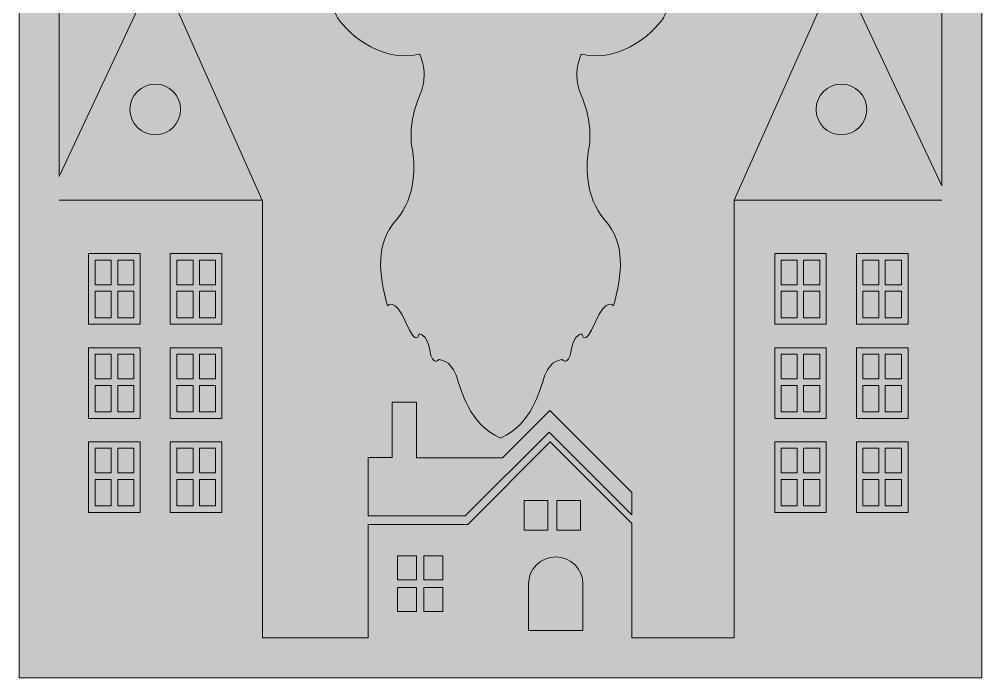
# Model space of a CAD drawing. Extents: x 414 to 2586, y -2987 to -13.
# Drawn here: x 414 to 2586, y -2987 to -1500 of the extents above; entities that cross this region are included whole.
import ezdxf

# ---------------------------------------------------------------- set-up
doc = ezdxf.new("R2010")
doc.units = 0
doc.header["$MEASUREMENT"] = 0
doc.layers.add('Layer 1', color=7, linetype='Continuous')

# ---------------------------------------------------------------- blocks, each defined once
blk = doc.blocks.new('block 2')
at = {"layer": 'Layer 1', "true_color": 0x231f20}
h = blk.add_hatch(color=250, dxfattribs=at)
h.dxf.hatch_style = 2
h.paths.add_polyline_path([(584.7, -2099.6), (621.4, -2099.6), (621.4, -2043.8), (584.7, -2043.8)])
h = blk.add_hatch(color=250, dxfattribs=at)
h.dxf.hatch_style = 2
h.paths.add_polyline_path([(636, -2099.6), (671.9, -2099.6), (671.9, -2043.8), (636, -2043.8)])
h = blk.add_hatch(color=250, dxfattribs=at)
h.dxf.hatch_style = 2
h.paths.add_polyline_path([(769.3, -2099.6), (806, -2099.6), (806, -2043.8), (769.3, -2043.8)])
h = blk.add_hatch(color=250, dxfattribs=at)
h.dxf.hatch_style = 2
h.paths.add_polyline_path([(820.6, -2099.6), (856.5, -2099.6), (856.5, -2043.8), (820.6, -2043.8)])
h = blk.add_hatch(color=250, dxfattribs=at)
h.dxf.hatch_style = 2
h.paths.add_polyline_path([(2133.6, -2099.6), (2169.5, -2099.6), (2169.5, -2043.8), (2133.6, -2043.8)])
h = blk.add_hatch(color=250, dxfattribs=at)
h.dxf.hatch_style = 2
h.paths.add_polyline_path([(2184.1, -2099.6), (2220.8, -2099.6), (2220.8, -2043.8), (2184.1, -2043.8)])
h = blk.add_hatch(color=250, dxfattribs=at)
h.dxf.hatch_style = 2
h.paths.add_polyline_path([(2318.2, -2099.6), (2354.1, -2099.6), (2354.1, -2043.8), (2318.2, -2043.8)])
h = blk.add_hatch(color=250, dxfattribs=at)
h.dxf.hatch_style = 2
h.paths.add_polyline_path([(2368.7, -2099.6), (2405.4, -2099.6), (2405.4, -2043.8), (2368.7, -2043.8)])
h = blk.add_hatch(color=250, dxfattribs=at)
h.dxf.hatch_style = 2
h.paths.add_polyline_path([(584.7, -2174.1), (621.4, -2174.1), (621.4, -2114.3), (584.7, -2114.3)])
h = blk.add_hatch(color=250, dxfattribs=at)
h.dxf.hatch_style = 2
h.paths.add_polyline_path([(636, -2174.1), (671.9, -2174.1), (671.9, -2114.3), (636, -2114.3)])
h = blk.add_hatch(color=250, dxfattribs=at)
h.dxf.hatch_style = 2
h.paths.add_polyline_path([(769.3, -2174.1), (806, -2174.1), (806, -2114.3), (769.3, -2114.3)])
h = blk.add_hatch(color=250, dxfattribs=at)
h.dxf.hatch_style = 2
h.paths.add_polyline_path([(820.6, -2174.1), (856.5, -2174.1), (856.5, -2114.3), (820.6, -2114.3)])
h = blk.add_hatch(color=250, dxfattribs=at)
h.dxf.hatch_style = 2
h.paths.add_polyline_path([(2133.6, -2174.1), (2169.5, -2174.1), (2169.5, -2114.3), (2133.6, -2114.3)])
h = blk.add_hatch(color=250, dxfattribs=at)
h.dxf.hatch_style = 2
h.paths.add_polyline_path([(2184.1, -2174.1), (2220.8, -2174.1), (2220.8, -2114.3), (2184.1, -2114.3)])
h = blk.add_hatch(color=250, dxfattribs=at)
h.dxf.hatch_style = 2
h.paths.add_polyline_path([(2318.2, -2174.1), (2354.1, -2174.1), (2354.1, -2114.3), (2318.2, -2114.3)])
h = blk.add_hatch(color=250, dxfattribs=at)
h.dxf.hatch_style = 2
h.paths.add_polyline_path([(2368.7, -2174.1), (2405.4, -2174.1), (2405.4, -2114.3), (2368.7, -2114.3)])
h = blk.add_hatch(color=250, dxfattribs=at)
h.dxf.hatch_style = 2
h.paths.add_polyline_path([(621.4, -2256.3), (584.7, -2256.3), (584.7, -2312.2), (621.4, -2312.2)])
h = blk.add_hatch(color=250, dxfattribs=at)
h.dxf.hatch_style = 2
h.paths.add_polyline_path([(671.9, -2256.3), (636, -2256.3), (636, -2312.2), (671.9, -2312.2)])
h = blk.add_hatch(color=250, dxfattribs=at)
h.dxf.hatch_style = 2
h.paths.add_polyline_path([(806, -2256.3), (769.3, -2256.3), (769.3, -2312.2), (806, -2312.2)])
h = blk.add_hatch(color=250, dxfattribs=at)
h.dxf.hatch_style = 2
h.paths.add_polyline_path([(856.5, -2256.3), (820.6, -2256.3), (820.6, -2312.2), (856.5, -2312.2)])
h = blk.add_hatch(color=250, dxfattribs=at)
h.dxf.hatch_style = 2
h.paths.add_polyline_path([(2169.5, -2256.3), (2133.6, -2256.3), (2133.6, -2312.2), (2169.5, -2312.2)])
h = blk.add_hatch(color=250, dxfattribs=at)
h.dxf.hatch_style = 2
h.paths.add_polyline_path([(2220.8, -2256.3), (2184.1, -2256.3), (2184.1, -2312.2), (2220.8, -2312.2)])
h = blk.add_hatch(color=250, dxfattribs=at)
h.dxf.hatch_style = 2
h.paths.add_polyline_path([(2354.1, -2256.3), (2318.2, -2256.3), (2318.2, -2312.2), (2354.1, -2312.2)])
h = blk.add_hatch(color=250, dxfattribs=at)
h.dxf.hatch_style = 2
h.paths.add_polyline_path([(2405.4, -2256.3), (2368.7, -2256.3), (2368.7, -2312.2), (2405.4, -2312.2)])
h = blk.add_hatch(color=250, dxfattribs=at)
h.dxf.hatch_style = 2
h.paths.add_polyline_path([(621.4, -2326.8), (584.7, -2326.8), (584.7, -2386.6), (621.4, -2386.6)])
h = blk.add_hatch(color=250, dxfattribs=at)
h.dxf.hatch_style = 2
h.paths.add_polyline_path([(671.9, -2326.8), (636, -2326.8), (636, -2386.6), (671.9, -2386.6)])
h = blk.add_hatch(color=250, dxfattribs=at)
h.dxf.hatch_style = 2
h.paths.add_polyline_path([(806, -2326.8), (769.3, -2326.8), (769.3, -2386.6), (806, -2386.6)])
h = blk.add_hatch(color=250, dxfattribs=at)
h.dxf.hatch_style = 2
h.paths.add_polyline_path([(856.5, -2326.8), (820.6, -2326.8), (820.6, -2386.6), (856.5, -2386.6)])
h = blk.add_hatch(color=250, dxfattribs=at)
h.dxf.hatch_style = 2
h.paths.add_polyline_path([(2169.5, -2326.8), (2133.6, -2326.8), (2133.6, -2386.6), (2169.5, -2386.6)])
h = blk.add_hatch(color=250, dxfattribs=at)
h.dxf.hatch_style = 2
h.paths.add_polyline_path([(2220.8, -2326.8), (2184.1, -2326.8), (2184.1, -2386.6), (2220.8, -2386.6)])
h = blk.add_hatch(color=250, dxfattribs=at)
h.dxf.hatch_style = 2
h.paths.add_polyline_path([(2354.1, -2326.8), (2318.2, -2326.8), (2318.2, -2386.6), (2354.1, -2386.6)])
h = blk.add_hatch(color=250, dxfattribs=at)
h.dxf.hatch_style = 2
h.paths.add_polyline_path([(2405.4, -2326.8), (2368.7, -2326.8), (2368.7, -2386.6), (2405.4, -2386.6)])
h = blk.add_hatch(color=250, dxfattribs=at)
h.dxf.hatch_style = 2
h.paths.add_polyline_path([(1609.5, -2432.3), (1796.6, -2619.4), (1796.6, -2569.1), (1611.4, -2383.9), (1504.6, -2490.7), (1310.5, -2490.7), (1310.5, -2365), (1255.3, -2365), (1255.3, -2489.7), (1201.1, -2489.7), (1201.1, -2621.5), (1420.3, -2621.5)])
h = blk.add_hatch(color=250, dxfattribs=at)
h.dxf.hatch_style = 2
h.paths.add_polyline_path([(621.4, -2468.9), (584.7, -2468.9), (584.7, -2524.7), (621.4, -2524.7)])
h = blk.add_hatch(color=250, dxfattribs=at)
h.dxf.hatch_style = 2
h.paths.add_polyline_path([(671.9, -2468.9), (636, -2468.9), (636, -2524.7), (671.9, -2524.7)])
h = blk.add_hatch(color=250, dxfattribs=at)
h.dxf.hatch_style = 2
h.paths.add_polyline_path([(806, -2468.9), (769.3, -2468.9), (769.3, -2524.7), (806, -2524.7)])
h = blk.add_hatch(color=250, dxfattribs=at)
h.dxf.hatch_style = 2
h.paths.add_polyline_path([(856.5, -2468.9), (820.6, -2468.9), (820.6, -2524.7), (856.5, -2524.7)])
h = blk.add_hatch(color=250, dxfattribs=at)
h.dxf.hatch_style = 2
h.paths.add_polyline_path([(2169.5, -2468.9), (2133.6, -2468.9), (2133.6, -2524.7), (2169.5, -2524.7)])
h = blk.add_hatch(color=250, dxfattribs=at)
h.dxf.hatch_style = 2
h.paths.add_polyline_path([(2220.8, -2468.9), (2184.1, -2468.9), (2184.1, -2524.7), (2220.8, -2524.7)])
h = blk.add_hatch(color=250, dxfattribs=at)
h.dxf.hatch_style = 2
h.paths.add_polyline_path([(2354.1, -2468.9), (2318.2, -2468.9), (2318.2, -2524.7), (2354.1, -2524.7)])
h = blk.add_hatch(color=250, dxfattribs=at)
h.dxf.hatch_style = 2
h.paths.add_polyline_path([(2405.4, -2468.9), (2368.7, -2468.9), (2368.7, -2524.7), (2405.4, -2524.7)])
h = blk.add_hatch(color=250, dxfattribs=at)
h.dxf.hatch_style = 2
h.paths.add_polyline_path([(621.4, -2539.4), (584.7, -2539.4), (584.7, -2599.2), (621.4, -2599.2)])
h = blk.add_hatch(color=250, dxfattribs=at)
h.dxf.hatch_style = 2
h.paths.add_polyline_path([(671.9, -2539.4), (636, -2539.4), (636, -2599.2), (671.9, -2599.2)])
h = blk.add_hatch(color=250, dxfattribs=at)
h.dxf.hatch_style = 2
h.paths.add_polyline_path([(806, -2539.4), (769.3, -2539.4), (769.3, -2599.2), (806, -2599.2)])
h = blk.add_hatch(color=250, dxfattribs=at)
h.dxf.hatch_style = 2
h.paths.add_polyline_path([(856.5, -2539.4), (820.6, -2539.4), (820.6, -2599.2), (856.5, -2599.2)])
h = blk.add_hatch(color=250, dxfattribs=at)
h.dxf.hatch_style = 2
h.paths.add_polyline_path([(2169.5, -2539.4), (2133.6, -2539.4), (2133.6, -2599.2), (2169.5, -2599.2)])
h = blk.add_hatch(color=250, dxfattribs=at)
h.dxf.hatch_style = 2
h.paths.add_polyline_path([(2220.8, -2539.4), (2184.1, -2539.4), (2184.1, -2599.2), (2220.8, -2599.2)])
h = blk.add_hatch(color=250, dxfattribs=at)
h.dxf.hatch_style = 2
h.paths.add_polyline_path([(2354.1, -2539.4), (2318.2, -2539.4), (2318.2, -2599.2), (2354.1, -2599.2)])
h = blk.add_hatch(color=250, dxfattribs=at)
h.dxf.hatch_style = 2
h.paths.add_polyline_path([(2405.4, -2539.4), (2368.7, -2539.4), (2368.7, -2599.2), (2405.4, -2599.2)])
at = {"layer": 'Layer 1', "lineweight": 0}
for points in [[(2042.4, -12.9), (2009.5, -12.9), (1957.2, -12.9), (1919.7, -12.9), (1831.3, -12.9), (1786.1, -12.9), (1643.4, -12.9), (1356.6, -12.9), (1214.1, -12.9), (1168.8, -12.9), (1080.4, -12.9), (1043, -12.9), (990.7, -12.9), (957.5, -12.9), (413.6, -12.9), (413.6, -2987.1), (2586.4, -2987.1), (2586.4, -12.9), (2042.4, -12.9)], [(570, -2188.7), (570, -2029.1), (686.5, -2029.1), (686.5, -2188.7), (570, -2188.7)], [(754.6, -2188.7), (754.6, -2029.1), (871.1, -2029.1), (871.1, -2188.7), (754.6, -2188.7)], [(2119, -2188.7), (2119, -2029.1), (2235.5, -2029.1), (2235.5, -2188.7), (2119, -2188.7)], [(2303.6, -2188.7), (2303.6, -2029.1), (2420.1, -2029.1), (2420.1, -2188.7), (2303.6, -2188.7)], [(584.7, -2099.6), (621.4, -2099.6), (621.4, -2043.8), (584.7, -2043.8), (584.7, -2099.6)], [(636, -2099.6), (671.9, -2099.6), (671.9, -2043.8), (636, -2043.8), (636, -2099.6)], [(769.3, -2099.6), (806, -2099.6), (806, -2043.8), (769.3, -2043.8), (769.3, -2099.6)], [(820.6, -2099.6), (856.5, -2099.6), (856.5, -2043.8), (820.6, -2043.8), (820.6, -2099.6)], [(2133.6, -2099.6), (2169.5, -2099.6), (2169.5, -2043.8), (2133.6, -2043.8), (2133.6, -2099.6)], [(2184.1, -2099.6), (2220.8, -2099.6), (2220.8, -2043.8), (2184.1, -2043.8), (2184.1, -2099.6)], [(2318.2, -2099.6), (2354.1, -2099.6), (2354.1, -2043.8), (2318.2, -2043.8), (2318.2, -2099.6)], [(2368.7, -2099.6), (2405.4, -2099.6), (2405.4, -2043.8), (2368.7, -2043.8), (2368.7, -2099.6)], [(584.7, -2174.1), (621.4, -2174.1), (621.4, -2114.3), (584.7, -2114.3), (584.7, -2174.1)], [(636, -2174.1), (671.9, -2174.1), (671.9, -2114.3), (636, -2114.3), (636, -2174.1)], [(769.3, -2174.1), (806, -2174.1), (806, -2114.3), (769.3, -2114.3), (769.3, -2174.1)], [(820.6, -2174.1), (856.5, -2174.1), (856.5, -2114.3), (820.6, -2114.3), (820.6, -2174.1)], [(2133.6, -2174.1), (2169.5, -2174.1), (2169.5, -2114.3), (2133.6, -2114.3), (2133.6, -2174.1)], [(2184.1, -2174.1), (2220.8, -2174.1), (2220.8, -2114.3), (2184.1, -2114.3), (2184.1, -2174.1)], [(2318.2, -2174.1), (2354.1, -2174.1), (2354.1, -2114.3), (2318.2, -2114.3), (2318.2, -2174.1)], [(2368.7, -2174.1), (2405.4, -2174.1), (2405.4, -2114.3), (2368.7, -2114.3), (2368.7, -2174.1)], [(686.5, -2241.7), (686.5, -2401.3), (570, -2401.3), (570, -2241.7), (686.5, -2241.7)], [(621.4, -2256.3), (584.7, -2256.3), (584.7, -2312.2), (621.4, -2312.2), (621.4, -2256.3)], [(671.9, -2256.3), (636, -2256.3), (636, -2312.2), (671.9, -2312.2), (671.9, -2256.3)], [(871.1, -2241.7), (871.1, -2401.3), (754.6, -2401.3), (754.6, -2241.7), (871.1, -2241.7)], [(806, -2256.3), (769.3, -2256.3), (769.3, -2312.2), (806, -2312.2), (806, -2256.3)], [(856.5, -2256.3), (820.6, -2256.3), (820.6, -2312.2), (856.5, -2312.2), (856.5, -2256.3)], [(2235.5, -2241.7), (2235.5, -2401.3), (2119, -2401.3), (2119, -2241.7), (2235.5, -2241.7)], [(2169.5, -2256.3), (2133.6, -2256.3), (2133.6, -2312.2), (2169.5, -2312.2), (2169.5, -2256.3)], [(2220.8, -2256.3), (2184.1, -2256.3), (2184.1, -2312.2), (2220.8, -2312.2), (2220.8, -2256.3)], [(2420.1, -2241.7), (2420.1, -2401.3), (2303.6, -2401.3), (2303.6, -2241.7), (2420.1, -2241.7)], [(2354.1, -2256.3), (2318.2, -2256.3), (2318.2, -2312.2), (2354.1, -2312.2), (2354.1, -2256.3)], [(2405.4, -2256.3), (2368.7, -2256.3), (2368.7, -2312.2), (2405.4, -2312.2), (2405.4, -2256.3)], [(621.4, -2326.8), (584.7, -2326.8), (584.7, -2386.6), (621.4, -2386.6), (621.4, -2326.8)], [(671.9, -2326.8), (636, -2326.8), (636, -2386.6), (671.9, -2386.6), (671.9, -2326.8)], [(806, -2326.8), (769.3, -2326.8), (769.3, -2386.6), (806, -2386.6), (806, -2326.8)], [(856.5, -2326.8), (820.6, -2326.8), (820.6, -2386.6), (856.5, -2386.6), (856.5, -2326.8)], [(2169.5, -2326.8), (2133.6, -2326.8), (2133.6, -2386.6), (2169.5, -2386.6), (2169.5, -2326.8)], [(2220.8, -2326.8), (2184.1, -2326.8), (2184.1, -2386.6), (2220.8, -2386.6), (2220.8, -2326.8)], [(2354.1, -2326.8), (2318.2, -2326.8), (2318.2, -2386.6), (2354.1, -2386.6), (2354.1, -2326.8)], [(2405.4, -2326.8), (2368.7, -2326.8), (2368.7, -2386.6), (2405.4, -2386.6), (2405.4, -2326.8)], [(1609.5, -2432.3), (1796.6, -2619.4), (1796.6, -2569.1), (1611.4, -2383.9), (1504.6, -2490.7), (1310.5, -2490.7), (1310.5, -2365), (1255.3, -2365), (1255.3, -2489.7), (1201.1, -2489.7), (1201.1, -2621.5), (1420.3, -2621.5), (1609.5, -2432.3)], [(686.5, -2454.2), (686.5, -2613.8), (570, -2613.8), (570, -2454.2), (686.5, -2454.2)], [(871.1, -2454.2), (871.1, -2613.8), (754.6, -2613.8), (754.6, -2454.2), (871.1, -2454.2)], [(2235.5, -2454.2), (2235.5, -2613.8), (2119, -2613.8), (2119, -2454.2), (2235.5, -2454.2)], [(2420.1, -2454.2), (2420.1, -2613.8), (2303.6, -2613.8), (2303.6, -2454.2), (2420.1, -2454.2)], [(621.4, -2468.9), (584.7, -2468.9), (584.7, -2524.7), (621.4, -2524.7), (621.4, -2468.9)], [(671.9, -2468.9), (636, -2468.9), (636, -2524.7), (671.9, -2524.7), (671.9, -2468.9)], [(806, -2468.9), (769.3, -2468.9), (769.3, -2524.7), (806, -2524.7), (806, -2468.9)], [(856.5, -2468.9), (820.6, -2468.9), (820.6, -2524.7), (856.5, -2524.7), (856.5, -2468.9)], [(2169.5, -2468.9), (2133.6, -2468.9), (2133.6, -2524.7), (2169.5, -2524.7), (2169.5, -2468.9)], [(2220.8, -2468.9), (2184.1, -2468.9), (2184.1, -2524.7), (2220.8, -2524.7), (2220.8, -2468.9)], [(2354.1, -2468.9), (2318.2, -2468.9), (2318.2, -2524.7), (2354.1, -2524.7), (2354.1, -2468.9)], [(2405.4, -2468.9), (2368.7, -2468.9), (2368.7, -2524.7), (2405.4, -2524.7), (2405.4, -2468.9)], [(621.4, -2539.4), (584.7, -2539.4), (584.7, -2599.2), (621.4, -2599.2), (621.4, -2539.4)], [(671.9, -2539.4), (636, -2539.4), (636, -2599.2), (671.9, -2599.2), (671.9, -2539.4)], [(806, -2539.4), (769.3, -2539.4), (769.3, -2599.2), (806, -2599.2), (806, -2539.4)], [(856.5, -2539.4), (820.6, -2539.4), (820.6, -2599.2), (856.5, -2599.2), (856.5, -2539.4)], [(2169.5, -2539.4), (2133.6, -2539.4), (2133.6, -2599.2), (2169.5, -2599.2), (2169.5, -2539.4)], [(2220.8, -2539.4), (2184.1, -2539.4), (2184.1, -2599.2), (2220.8, -2599.2), (2220.8, -2539.4)], [(2354.1, -2539.4), (2318.2, -2539.4), (2318.2, -2599.2), (2354.1, -2599.2), (2354.1, -2539.4)], [(2405.4, -2539.4), (2368.7, -2539.4), (2368.7, -2599.2), (2405.4, -2599.2), (2405.4, -2539.4)], [(1606.8, -2654.1), (1553.6, -2654.1), (1553.6, -2586.7), (1606.8, -2586.7), (1606.8, -2654.1)], [(1627.2, -2654.1), (1627.2, -2586.7), (1680.3, -2586.7), (1680.3, -2654.1), (1627.2, -2654.1)], [(1267.4, -2766.1), (1267.4, -2711.6), (1310.4, -2711.6), (1310.4, -2766.1), (1267.4, -2766.1)], [(1326.9, -2766.1), (1326.9, -2711.6), (1369.8, -2711.6), (1369.8, -2766.1), (1326.9, -2766.1)], [(1310.4, -2783.3), (1310.4, -2837.8), (1267.4, -2837.8), (1267.4, -2783.3), (1310.4, -2783.3)], [(1369.8, -2783.3), (1369.8, -2837.8), (1326.9, -2837.8), (1326.9, -2783.3), (1369.8, -2783.3)]]:
    blk.add_lwpolyline(points, dxfattribs=at)
for points, knots in [([(694.3, -1203.2), (982.3, -1214.3), (954.1, -1235.4), (1062.8, -1312), (1171.6, -1388.5), (1319.6, -1418.7), (1319.6, -1418.7), (1319.6, -1418.7), (1349.6, -1429), (1331, -1470.1), (1331, -1470.1), (1311.5, -1446.1), (1273.6, -1448.9), (1235.6, -1451.7), (1213.6, -1463.8), (1177.8, -1466.4), (1141.9, -1469), (1113.6, -1459.6), (1128.7, -1490.6), (1143.8, -1521.5), (1225.3, -1600.8), (1317.5, -1578.9), (1317.5, -1578.9), (1339.7, -1621.6), (1318.1, -1671.4), (1296.5, -1721.3), (1295, -1765.6), (1301, -1794.3), (1307, -1823), (1311.1, -1901), (1264.2, -1953.4), (1217.4, -2005.7), (1225, -2075.2), (1244.6, -2147.2), (1244.6, -2147.2), (1261.2, -2126.1), (1286.4, -2184.5), (1311.5, -2242.9), (1316.1, -2210.7), (1316.1, -2210.7), (1316.1, -2210.7), (1333.7, -2209.2), (1340.3, -2247.4), (1346.8, -2285.7), (1360.4, -2268.6), (1360.4, -2268.6), (1360.4, -2268.6), (1386.6, -2268.1), (1399.7, -2303.8), (1412.5, -2338.7), (1427.6, -2413.4), (1500, -2446), (1572.4, -2413.4), (1587.5, -2338.7), (1600.3, -2303.8), (1613.4, -2268.1), (1639.6, -2268.6), (1639.6, -2268.6), (1639.6, -2268.6), (1653.2, -2285.7), (1659.7, -2247.4), (1666.3, -2209.2), (1683.9, -2210.7), (1683.9, -2210.7), (1683.9, -2210.7), (1688.5, -2242.9), (1713.6, -2184.5), (1738.8, -2126.1), (1755.4, -2147.2), (1755.4, -2147.2), (1775, -2075.2), (1782.6, -2005.7), (1735.8, -1953.4), (1688.9, -1901), (1693, -1823), (1699, -1794.3), (1705, -1765.6), (1703.5, -1721.3), (1681.9, -1671.4), (1660.3, -1621.6), (1682.5, -1578.9), (1682.5, -1578.9), (1774.7, -1600.8), (1856.2, -1521.5), (1871.3, -1490.6), (1886.4, -1459.6), (1858.1, -1469), (1822.2, -1466.4), (1786.4, -1463.8), (1764.4, -1451.7), (1726.4, -1448.9), (1688.5, -1446.1), (1669, -1470.1), (1669, -1470.1), (1650.4, -1429), (1680.4, -1418.7), (1680.4, -1418.7), (1680.4, -1418.7), (1828.4, -1388.5), (1937.2, -1312), (2045.9, -1235.4), (2017.7, -1214.3), (2305.7, -1203.2), (2378.3, -1200.4), (2446.8, -1184), (2496.3, -1145.7), (2496.3, -1145.7), (2496.3, -1876.4), (2496.3, -1876.4), (2496.3, -1876.4), (2263.3, -1379.4), (2263.3, -1379.4), (2263.3, -1379.4), (2027.8, -1908.4), (2027.8, -1908.4), (2027.8, -1908.4), (2496.3, -1908.4), (2496.3, -1908.4), (2496.3, -1908.4), (2496.3, -1908.5), (2496.3, -1908.5), (2496.3, -1908.5), (2027.7, -1908.5), (2027.7, -1908.5), (2027.7, -1908.5), (2027.7, -2896.9), (2027.7, -2896.9), (2027.7, -2896.9), (1796.6, -2896.9), (1796.6, -2896.9), (1796.6, -2896.9), (1796.6, -2638.5), (1796.6, -2638.5), (1796.6, -2638.5), (1612.4, -2454.3), (1612.4, -2454.3), (1612.4, -2454.3), (1425.9, -2640.8), (1425.9, -2640.8), (1425.9, -2640.8), (1201.1, -2640.8), (1201.1, -2640.8), (1201.1, -2640.8), (1201.1, -2896.9), (1201.1, -2896.9), (1201.1, -2896.9), (962.4, -2896.9), (962.4, -2896.9), (962.4, -2896.9), (962.4, -1908.5), (962.4, -1908.5), (962.4, -1908.5), (503.7, -1908.5), (503.7, -1908.5), (503.7, -1908.5), (503.7, -1908.4), (503.7, -1908.4), (503.7, -1908.4), (962.3, -1908.4), (962.3, -1908.4), (962.3, -1908.4), (726.7, -1379.4), (726.7, -1379.4), (726.7, -1379.4), (503.7, -1855.2), (503.7, -1855.2), (503.7, -1855.2), (503.7, -1145.7), (503.7, -1145.7), (553.2, -1184), (621.7, -1200.4), (694.3, -1203.2)], [0, 0, 0, 0, 1, 1, 1, 2, 2, 2, 3, 3, 3, 4, 4, 4, 5, 5, 5, 6, 6, 6, 7, 7, 7, 8, 8, 8, 9, 9, 9, 10, 10, 10, 11, 11, 11, 12, 12, 12, 13, 13, 13, 14, 14, 14, 15, 15, 15, 16, 16, 16, 17, 17, 17, 18, 18, 18, 19, 19, 19, 20, 20, 20, 21, 21, 21, 22, 22, 22, 23, 23, 23, 24, 24, 24, 25, 25, 25, 26, 26, 26, 27, 27, 27, 28, 28, 28, 29, 29, 29, 30, 30, 30, 31, 31, 31, 32, 32, 32, 33, 33, 33, 34, 34, 34, 35, 35, 35, 36, 36, 36, 37, 37, 37, 38, 38, 38, 39, 39, 39, 40, 40, 40, 41, 41, 41, 42, 42, 42, 43, 43, 43, 44, 44, 44, 45, 45, 45, 46, 46, 46, 47, 47, 47, 48, 48, 48, 49, 49, 49, 50, 50, 50, 51, 51, 51, 52, 52, 52, 53, 53, 53, 54, 54, 54, 55, 55, 55, 56, 56, 56, 57, 57, 57, 57]), ([(663.4, -1703.6), (663.4, -1672.1), (689, -1646.4), (720.5, -1646.4), (752.2, -1646.4), (777.7, -1672.1), (777.7, -1703.6), (777.7, -1735.3), (752.2, -1760.9), (720.5, -1760.9), (689, -1760.9), (663.4, -1735.3), (663.4, -1703.6)], [0, 0, 0, 0, 1, 1, 1, 2, 2, 2, 3, 3, 3, 4, 4, 4, 4]), ([(2326.7, -1703.6), (2326.7, -1735.3), (2301, -1760.9), (2269.5, -1760.9), (2237.9, -1760.9), (2212.4, -1735.3), (2212.4, -1703.6), (2212.4, -1672.1), (2237.9, -1646.4), (2269.5, -1646.4), (2301, -1646.4), (2326.7, -1672.1), (2326.7, -1703.6)], [0, 0, 0, 0, 1, 1, 1, 2, 2, 2, 3, 3, 3, 4, 4, 4, 4]), ([(1686.2, -2775.7), (1686.2, -2775.7), (1686.2, -2880.7), (1686.2, -2880.7), (1686.2, -2880.7), (1563.1, -2880.7), (1563.1, -2880.7), (1563.1, -2880.7), (1563.1, -2775.7), (1563.1, -2775.7), (1563.1, -2741.7), (1590.7, -2714.1), (1624.7, -2714.1), (1658.7, -2714.1), (1686.2, -2741.7), (1686.2, -2775.7)], [0, 0, 0, 0, 1, 1, 1, 2, 2, 2, 3, 3, 3, 4, 4, 4, 5, 5, 5, 5])]:
    blk.add_open_spline(points, degree=3, knots=knots, dxfattribs=at)

msp = doc.modelspace()

# ---------------------------------------------------------------- hatches: boundary and pattern name
at = {"layer": 'Layer 1', "true_color": 0x6acbe1}
h = msp.add_hatch(color=133, dxfattribs=at)
h.dxf.hatch_style = 2
h.paths.add_polyline_path([(2042.4, -12.9), (2009.5, -12.9), (1957.2, -12.9), (1919.7, -12.9), (1831.3, -12.9), (1786.1, -12.9), (1643.4, -12.9), (1356.6, -12.9), (1214.1, -12.9), (1168.8, -12.9), (1080.4, -12.9), (1043, -12.9), (990.7, -12.9), (957.5, -12.9), (413.6, -12.9), (413.6, -2987.1), (2586.4, -2987.1), (2586.4, -12.9)])

# ---------------------------------------------------------------- linework, layer by layer
at = {"layer": 'Layer 1', "lineweight": 0}
msp.add_lwpolyline([(2042.4, -12.9), (2009.5, -12.9), (1957.2, -12.9), (1919.7, -12.9), (1831.3, -12.9), (1786.1, -12.9), (1643.4, -12.9), (1356.6, -12.9), (1214.1, -12.9), (1168.8, -12.9), (1080.4, -12.9), (1043, -12.9), (990.7, -12.9), (957.5, -12.9), (413.6, -12.9), (413.6, -2987.1), (2586.4, -2987.1), (2586.4, -12.9), (2042.4, -12.9)], dxfattribs=at)

# ---------------------------------------------------------------- block references
at = {"layer": 'Layer 1'}
msp.add_blockref('block 2', (0, 0), dxfattribs=at)

doc.saveas('drawing.dxf')
